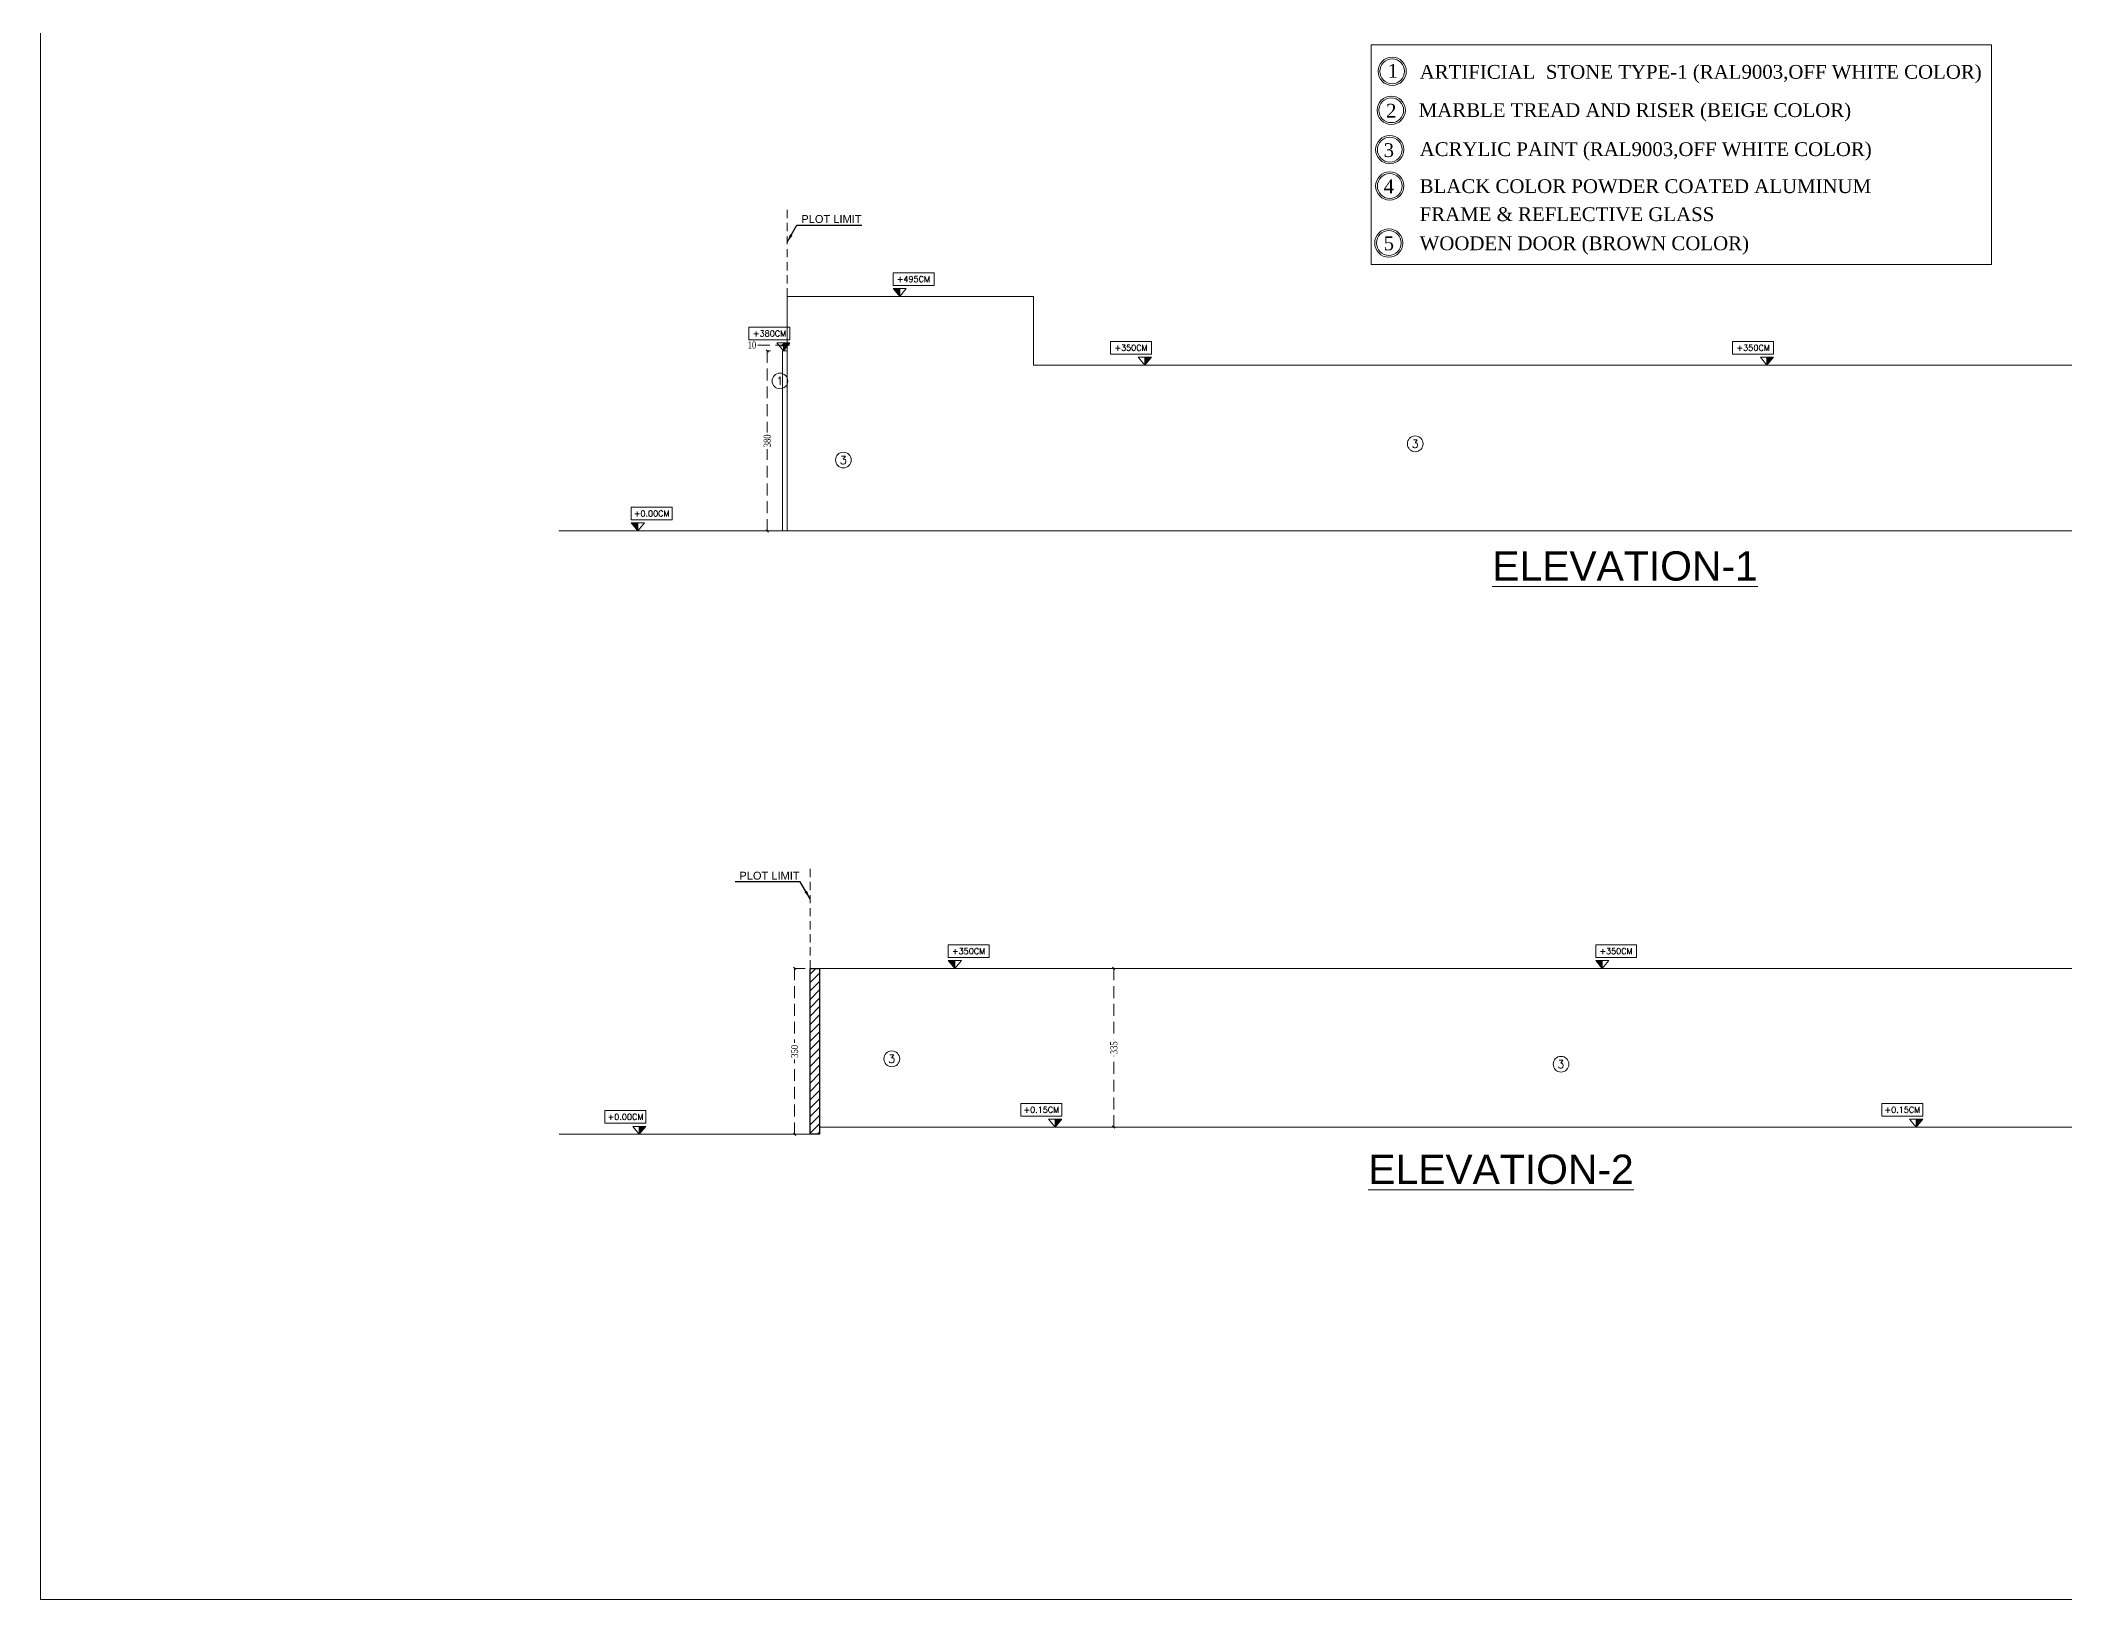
# Model space of a CAD drawing. Header units: inches. Extents: x -114 to 635, y -137 to 57.
# Drawn here: x 199.15 to 241.88, y -113.41 to -80.5 of the extents above; entities that cross this region are included whole.
import ezdxf
from ezdxf.enums import TextEntityAlignment as Align

# ---------------------------------------------------------------- set-up
doc = ezdxf.new("R2010")
doc.units = ezdxf.units.IN
doc.header["$MEASUREMENT"] = 0
doc.header["$PDMODE"] = 98
doc.linetypes.add('ABOOD', pattern=[0.375, 0.25, -0.125])
doc.linetypes.add('DASHED2', pattern=[0.375, 0.25, -0.125])
doc.layers.get('0').update_dxf_attribs({"lineweight": 5})
doc.layers.get('Defpoints').update_dxf_attribs({"lineweight": 5})
for name, color, linetype, lineweight in [('A-ARROW', 1, 'Continuous', 5), ('A-ELEV 02', 32, 'Continuous', 5), ('A-ELEVATION TAG', 230, 'Continuous', 5), ('A-FIN TAG', 1, 'Continuous', 9), ('A-FLOOR LINE', 5, 'Continuous', 20), ('A-HATCH SEC', 8, 'Continuous', 5), ('A-LEVEL TEXT', 3, 'Continuous', 5), ('A-PLOT LIMIT', 1, 'Continuous', 0), ('BORDER A2', 7, 'Continuous', 50), ('DETAILS DIMENSION', 15, 'Continuous', 5), ('DIM.', 1, 'Continuous', 5), ('ELEVATION 02', 3, 'Continuous', 18), ('LEVEL SYMBOL', 8, 'Continuous', 5), ('LEVELS', 251, 'Continuous', 5), ('TEXT2', 7, 'Continuous', 0), ('WALL PROPOSED', 7, 'Continuous', 30)]:
    doc.layers.add(name, color=color, linetype=linetype, lineweight=lineweight)
doc.styles.add('Arial', font='arial.ttf')
doc.styles.add('BORDER', font='times.ttf', dxfattribs={"height": 0.2})
doc.styles.add('COMP', font='complex_.ttf')
doc.styles.add('ROMANS', font='romans.shx', dxfattribs={"width": 0.7})
doc.styles.add('ST', font='times.ttf', dxfattribs={"width": 0.8})
doc.styles.get("Standard").update_dxf_attribs({"font": 'arial.ttf'})
doc.styles.add('TEXTN', font='arial.ttf', dxfattribs={"height": 0.2})
doc.styles.add('TEXTS', font='arial.ttf', dxfattribs={"width": 0.8})
doc.dimstyles.new('RASH PLAN', dxfattribs={"dimtxt": 0.15, "dimasz": 0.05, "dimexe": 0, "dimexo": 0.1, "dimgap": 0.05, "dimtad": 0, "dimdec": 0, "dimlfac": 100, "dimzin": 0, "dimdsep": 46, "dimtxsty": 'ST', "dimblk": 'OBLIQUE', "dimcen": 0.09, "dimclrd": 200, "dimclre": 6, "dimclrt": 1, "dimadec": 0, "dimazin": 0, "dimtfac": 1, "dimtdec": 0, "dimtmove": 1, "dimatfit": 3, "dimldrblk": 'OBLIQUE', "dimfxl": 0, "dimtolj": 1, "dimtzin": 0, "dimlwd": -1, "dimlwe": -1, "dimarcsym": 0})
doc.dimstyles.get("Standard").update_dxf_attribs({"dimtxt": 0.18, "dimasz": 0.18, "dimexe": 0.18, "dimexo": 0.0625, "dimgap": 0.09, "dimtad": 0, "dimtih": 1, "dimtoh": 1, "dimdec": 4, "dimzin": 0, "dimdsep": 46, "dimtxsty": 'Standard', "dimcen": 0.09, "dimadec": 0, "dimazin": 0, "dimtfac": 1, "dimtdec": 4, "dimtofl": 0, "dimtmove": 0, "dimatfit": 3, "dimfxl": 1, "dimtolj": 1, "dimtzin": 0, "dimarcsym": 0})

# ---------------------------------------------------------------- blocks, each defined once
blk = doc.blocks.new('TAG-ELE-LVL')
at = {"layer": 'LEVEL SYMBOL'}
for p, q in [((-0.21, 0.35), (-0.21, 0.75)), ((-0.21, 0.75), (1.09, 0.75)), ((1.09, 0.35), (1.09, 0.75)), ((-0.21, 0.35), (1.09, 0.35)), ((0, 0), (0, 0.25))]:
    blk.add_line(p, q, dxfattribs=at)
blk.add_lwpolyline([(0, 0), (0.21, 0.25), (-0.21, 0.25)], close=True, dxfattribs=at)
blk.add_solid([(-0.21, 0.25), (0, 0), (0, 0.25)], dxfattribs=at)
at = {"layer": 'LEVEL SYMBOL', "style": 'TEXTN', "width": 0.75}
blk.add_attdef('-', (0.361, 0.07), '', height=0.175, dxfattribs=at)
at = {"layer": 'LEVELS', "color": 1, "style": 'TEXTS', "width": 0.75}
blk.add_attdef('FLOOR-NAME', text='', height=0.25, dxfattribs=at).set_placement((-0.21, 0.8), align=Align.BOTTOM_LEFT)
blk.add_attdef('LVL', text='', height=0.225, dxfattribs=at).set_placement((0.44, 0.55), align=Align.MIDDLE_CENTER)
blk = doc.blocks.new('_Oblique')
at = {"color": 0, "lineweight": -2}
blk.add_line((-0.5, -0.5), (0.5, 0.5), dxfattribs=at)
blk = doc.blocks.new('*D793')
at = {"layer": 'Defpoints', "color": 0, "transparency": 16777216}
for p in [(214.498, -87.053), (214.666, -87.053), (214.815, -90.853)]:
    blk.add_point(p, dxfattribs=at)
at = {"layer": 'DIM.', "color": 6, "transparency": 16777216}
for p, q in [((214.566, -87.053), (214.498, -87.053)), ((214.715, -90.853), (214.498, -90.853))]:
    blk.add_line(p, q, dxfattribs=at)
at = {"layer": 'DIM.', "color": 200, "linetype": 'DASHED2', "transparency": 16777216}
for p, q in [((214.498, -87.053), (214.498, -88.777)), ((214.498, -90.853), (214.498, -89.129))]:
    blk.add_line(p, q, dxfattribs=at)
at = {"layer": 'DIM.', "color": 200, "transparency": 16777216, "xscale": 0.05, "yscale": 0.05, "zscale": 0.05}
for p, rotation in [((214.498, -87.053), 90), ((214.498, -90.853), 270)]:
    blk.add_blockref('_Oblique', p, dxfattribs=dict(at, rotation=rotation))
at = {"layer": 'DIM.', "color": 1, "transparency": 16777216, "insert": (214.498, -88.953), "char_height": 0.15, "attachment_point": 5, "rotation": 90, "style": 'ST'}
blk.add_mtext('\\A1;380', dxfattribs=at)
blk = doc.blocks.new('*D791')
at = {"layer": 'Defpoints', "color": 0, "transparency": 16777216}
for p in [(214.815, -86.93), (214.815, -87.053), (214.915, -87.053)]:
    blk.add_point(p, dxfattribs=at)
at = {"layer": 'DIM.', "color": 200, "linetype": 'DASHED2', "transparency": 16777216}
for p, q in [((214.298, -86.93), (214.815, -86.93)), ((214.815, -86.93), (214.765, -86.93)), ((214.915, -86.93), (214.815, -86.93)), ((214.915, -86.93), (214.815, -86.93)), ((214.915, -86.93), (214.965, -86.93))]:
    blk.add_line(p, q, dxfattribs=at)
at = {"layer": 'DIM.', "color": 6, "transparency": 16777216}
for p, q in [((214.815, -86.953), (214.815, -86.93)), ((214.915, -86.953), (214.915, -86.93))]:
    blk.add_line(p, q, dxfattribs=at)
at = {"layer": 'DIM.', "color": 200, "transparency": 16777216, "xscale": 0.05, "yscale": 0.05, "zscale": 0.05}
blk.add_blockref('_Oblique', (214.815, -86.93), dxfattribs=at)
at = {"layer": 'DIM.', "color": 200, "transparency": 16777216, "xscale": 0.05, "yscale": 0.05, "zscale": 0.05, "rotation": 180}
blk.add_blockref('_Oblique', (214.915, -86.93), dxfattribs=at)
at = {"layer": 'DIM.', "color": 1, "transparency": 16777216, "insert": (214.173, -86.93), "char_height": 0.15, "attachment_point": 5, "style": 'ST'}
blk.add_mtext('\\A1;10', dxfattribs=at)
blk = doc.blocks.new('FINISHING TAG')
at = {"color": 1}
blk.add_circle((0, 0), 295, dxfattribs=at)
at = {"color": 3, "style": 'COMP'}
blk.add_attdef('0', text='', height=250, dxfattribs=at).set_placement((4, -2), align=Align.MIDDLE)
blk = doc.blocks.new('*D1005')
at = {"layer": 'Defpoints', "color": 0, "transparency": 16777216}
for p in [(221.565, -100.091), (221.812, -100.091), (221.565, -103.441)]:
    blk.add_point(p, dxfattribs=at)
at = {"layer": 'DETAILS DIMENSION', "color": 6, "transparency": 16777216}
for p, q in [((221.665, -100.091), (221.812, -100.091)), ((221.665, -103.441), (221.812, -103.441))]:
    blk.add_line(p, q, dxfattribs=at)
at = {"layer": 'DETAILS DIMENSION', "color": 200, "linetype": 'DASHED2', "transparency": 16777216}
for p, q in [((221.812, -100.091), (221.812, -101.592)), ((221.812, -103.441), (221.812, -101.939))]:
    blk.add_line(p, q, dxfattribs=at)
at = {"layer": 'DETAILS DIMENSION', "color": 200, "transparency": 16777216, "xscale": 0.05, "yscale": 0.05, "zscale": 0.05}
for p, rotation in [((221.812, -100.091), 90), ((221.812, -103.441), 270)]:
    blk.add_blockref('_Oblique', p, dxfattribs=dict(at, rotation=rotation))
at = {"layer": 'DETAILS DIMENSION', "color": 1, "transparency": 16777216, "insert": (221.812, -101.766), "char_height": 0.15, "attachment_point": 5, "rotation": 90, "style": 'ST'}
blk.add_mtext('\\A1;335', dxfattribs=at)
blk = doc.blocks.new('*D1006')
at = {"layer": 'Defpoints', "color": 0, "transparency": 16777216}
for p in [(215.074, -100.091), (215.4, -100.091), (215.4, -103.591)]:
    blk.add_point(p, dxfattribs=at)
at = {"layer": 'DETAILS DIMENSION', "color": 6, "transparency": 16777216}
for p, q in [((215.3, -100.091), (215.074, -100.091)), ((215.3, -103.591), (215.074, -103.591))]:
    blk.add_line(p, q, dxfattribs=at)
at = {"layer": 'DETAILS DIMENSION', "color": 200, "linetype": 'DASHED2', "transparency": 16777216}
for p, q in [((215.074, -100.091), (215.074, -101.665)), ((215.074, -103.591), (215.074, -102.017))]:
    blk.add_line(p, q, dxfattribs=at)
at = {"layer": 'DETAILS DIMENSION', "color": 200, "transparency": 16777216, "xscale": 0.05, "yscale": 0.05, "zscale": 0.05}
for p, rotation in [((215.074, -100.091), 90), ((215.074, -103.591), 270)]:
    blk.add_blockref('_Oblique', p, dxfattribs=dict(at, rotation=rotation))
at = {"layer": 'DETAILS DIMENSION', "color": 1, "transparency": 16777216, "insert": (215.074, -101.841), "char_height": 0.15, "attachment_point": 5, "rotation": 90, "style": 'ST'}
blk.add_mtext('\\A1;350', dxfattribs=at)

msp = doc.modelspace()

# ---------------------------------------------------------------- hatches: boundary and pattern name
at = {"layer": 'A-HATCH SEC', "transparency": 33554687}
h = msp.add_hatch(dxfattribs=at)
h.set_pattern_fill('ANSI31', color=256)
h.set_pattern_definition([(45, (174.3131, -42.30529), (-0.08838835, 0.08838835), [])])
h.paths.add_polyline_path([(215.6, -103.591), (215.4, -103.591), (215.4, -100.091), (215.6, -100.091)])

# ---------------------------------------------------------------- linework, layer by layer
at = {"layer": 'A-ELEV 02'}
msp.add_line((215.4, -100.091), (215.4, -103.591), dxfattribs=at)
at = {"layer": 'A-FLOOR LINE'}
for p, q in [((256.214, -90.853), (210.097, -90.853)), ((210.101, -103.591), (215.6, -103.591)), ((215.6, -103.441), (243.45, -103.441))]:
    msp.add_line(p, q, dxfattribs=at)
at = {"layer": 'A-PLOT LIMIT', "linetype": 'ABOOD', "ltscale": 0.7}
for p, q in [((214.915, -85.903), (214.915, -84.067)), ((214.915, -85.903), (214.915, -84.067)), ((214.915, -85.903), (214.915, -84.067)), ((214.915, -85.903), (214.915, -84.067)), ((215.4, -100.091), (215.4, -97.93)), ((215.4, -100.091), (215.4, -97.93))]:
    msp.add_line(p, q, dxfattribs=at)
at = {"layer": 'BORDER A2', "lineweight": 5}
msp.add_lwpolyline([(199.153, -113.415), (269.453, -113.415), (269.453, -55.815), (199.153, -55.815)], close=True, dxfattribs=at)
at = {"layer": 'ELEVATION 02'}
for p, q in [((214.915, -85.903), (214.915, -87.353)), ((220.115, -85.903), (220.115, -87.353)), ((214.815, -87.053), (214.815, -90.853)), ((214.915, -87.053), (214.815, -87.053)), ((214.915, -87.353), (214.915, -90.853))]:
    msp.add_line(p, q, dxfattribs=at)
for points in [[(220.115, -85.903), (214.915, -85.903)], [(220.115, -87.353), (250.915, -87.353)], [(246.2, -100.091), (215.6, -100.091)]]:
    msp.add_lwpolyline(points, dxfattribs=at)
at = {"layer": 'TEXT2'}
msp.add_lwpolyline([(227.247, -85.233), (240.34, -85.233), (240.34, -80.593), (227.247, -80.593)], close=True, dxfattribs=at)
for centre, radius in [((227.69, -81.151), 0.298), ((227.69, -81.151), 0.261), ((227.67, -81.974), 0.298), ((227.67, -81.974), 0.261), ((227.639, -82.805), 0.298), ((227.639, -82.805), 0.261), ((227.639, -83.572), 0.298), ((227.639, -83.572), 0.261), ((227.619, -84.776), 0.298), ((227.619, -84.776), 0.261)]:
    msp.add_circle(centre, radius, dxfattribs=at)
at = {"layer": 'WALL PROPOSED'}
msp.add_lwpolyline([(215.6, -103.591), (215.4, -103.591), (215.4, -100.091), (215.6, -100.091)], close=True, dxfattribs=at)

# ---------------------------------------------------------------- block references
at = {"layer": 'A-FIN TAG'}
ref = msp.add_blockref('FINISHING TAG', (214.764, -87.688), dxfattribs=dict(at, xscale=-0.0005631999999877735, yscale=0.0005631999999877735, zscale=0.0005631999999877735))
ref.add_attrib('0', '1', dxfattribs={"layer": '0', "color": 3, "height": 0.169, "style": 'COMP'}).set_placement((214.762, -87.689), align=Align.MIDDLE)
ref = msp.add_blockref('FINISHING TAG', (228.176, -89.015), dxfattribs=dict(at, xscale=-0.0005631999999877735, yscale=0.0005631999999877735, zscale=0.0005631999999877735))
ref.add_attrib('0', '3', dxfattribs={"layer": '0', "color": 3, "height": 0.169, "style": 'COMP'}).set_placement((228.174, -89.016), align=Align.MIDDLE)
ref = msp.add_blockref('FINISHING TAG', (216.104, -89.358), dxfattribs=dict(at, xscale=-0.0005631999999877735, yscale=0.0005631999999877735, zscale=0.0005631999999877735))
ref.add_attrib('0', '3', dxfattribs={"layer": '0', "color": 3, "height": 0.169, "style": 'COMP'}).set_placement((216.102, -89.359), align=Align.MIDDLE)
ref = msp.add_blockref('FINISHING TAG', (217.126, -101.999), dxfattribs=dict(at, xscale=-0.0005631999999877735, yscale=0.0005631999999877735, zscale=0.0005631999999877735))
ref.add_attrib('0', '3', dxfattribs={"layer": '0', "color": 3, "height": 0.169, "style": 'COMP'}).set_placement((217.123, -102), align=Align.MIDDLE)
ref = msp.add_blockref('FINISHING TAG', (231.255, -102.113), dxfattribs=dict(at, xscale=-0.0005631999999877735, yscale=0.0005631999999877735, zscale=0.0005631999999877735))
ref.add_attrib('0', '3', dxfattribs={"layer": '0', "color": 3, "height": 0.169, "style": 'COMP'}).set_placement((231.252, -102.114), align=Align.MIDDLE)
at = {"layer": 'LEVEL SYMBOL'}
ref = msp.add_blockref('TAG-ELE-LVL', (217.293, -85.903), dxfattribs=dict(at, xscale=0.6652799999999388, yscale=0.6652799999999388, zscale=0.6652799999999388))
ref.add_attrib('LVL', '+495CM', dxfattribs={"layer": 'A-LEVEL TEXT', "height": 0.125, "style": 'ROMANS'}).set_placement((217.583, -85.537), align=Align.MIDDLE_CENTER)
ref = msp.add_blockref('TAG-ELE-LVL', (214.836, -87.053), dxfattribs=dict(at, xscale=-0.6652799999999388, yscale=0.6652799999999388, zscale=0.6652799999999388))
ref.add_attrib('LVL', '+380CM', dxfattribs={"layer": 'A-LEVEL TEXT', "height": 0.125, "style": 'ROMANS'}).set_placement((214.546, -86.687), align=Align.MIDDLE_CENTER)
ref = msp.add_blockref('TAG-ELE-LVL', (222.466, -87.353), dxfattribs=dict(at, xscale=-0.6652799999999388, yscale=0.6652799999999388, zscale=0.6652799999999388))
ref.add_attrib('LVL', '+350CM', dxfattribs={"layer": 'A-LEVEL TEXT', "height": 0.125, "style": 'ROMANS'}).set_placement((222.177, -86.987), align=Align.MIDDLE_CENTER)
ref = msp.add_blockref('TAG-ELE-LVL', (235.602, -87.354), dxfattribs=dict(at, xscale=-0.6652799999999388, yscale=0.6652799999999388, zscale=0.6652799999999388))
ref.add_attrib('LVL', '+350CM', dxfattribs={"layer": 'A-LEVEL TEXT', "height": 0.125, "style": 'ROMANS'}).set_placement((235.312, -86.988), align=Align.MIDDLE_CENTER)
ref = msp.add_blockref('TAG-ELE-LVL', (211.766, -90.853, 0), dxfattribs=dict(at, xscale=0.6652799999999388, yscale=0.6652799999999388, zscale=0.6652799999999388))
ref.add_attrib('LVL', '+0.00CM', dxfattribs={"layer": 'A-LEVEL TEXT', "height": 0.125, "style": 'ROMANS'}).set_placement((212.056, -90.487, 0), align=Align.MIDDLE_CENTER)
ref = msp.add_blockref('TAG-ELE-LVL', (218.458, -100.092), dxfattribs=dict(at, xscale=0.6652799999999388, yscale=0.6652799999999388, zscale=0.6652799999999388))
ref.add_attrib('LVL', '+350CM', dxfattribs={"layer": 'A-LEVEL TEXT', "height": 0.125, "style": 'ROMANS'}).set_placement((218.748, -99.726), align=Align.MIDDLE_CENTER)
ref = msp.add_blockref('TAG-ELE-LVL', (232.126, -100.092), dxfattribs=dict(at, xscale=0.6652799999999388, yscale=0.6652799999999388, zscale=0.6652799999999388))
ref.add_attrib('LVL', '+350CM', dxfattribs={"layer": 'A-LEVEL TEXT', "height": 0.125, "style": 'ROMANS'}).set_placement((232.416, -99.726), align=Align.MIDDLE_CENTER)
ref = msp.add_blockref('TAG-ELE-LVL', (220.573, -103.441), dxfattribs=dict(at, xscale=-0.6652799999999388, yscale=0.6652799999999388, zscale=0.6652799999999388))
ref.add_attrib('LVL', '+0.15CM', dxfattribs={"layer": 'A-LEVEL TEXT', "height": 0.125, "style": 'ROMANS'}).set_placement((220.283, -103.075), align=Align.MIDDLE_CENTER)
ref = msp.add_blockref('TAG-ELE-LVL', (238.751, -103.441), dxfattribs=dict(at, xscale=-0.6652799999999388, yscale=0.6652799999999388, zscale=0.6652799999999388))
ref.add_attrib('LVL', '+0.15CM', dxfattribs={"layer": 'A-LEVEL TEXT', "height": 0.125, "style": 'ROMANS'}).set_placement((238.462, -103.075), align=Align.MIDDLE_CENTER)
ref = msp.add_blockref('TAG-ELE-LVL', (211.795, -103.591, 0), dxfattribs=dict(at, xscale=-0.6652799999999388, yscale=0.6652799999999388, zscale=0.6652799999999388))
ref.add_attrib('LVL', '+0.00CM', dxfattribs={"layer": 'A-LEVEL TEXT', "height": 0.125, "style": 'ROMANS'}).set_placement((211.505, -103.225, 0), align=Align.MIDDLE_CENTER)

# ---------------------------------------------------------------- texts
at = {"layer": 'A-ELEVATION TAG', "style": 'Arial'}
for s, p in [('%%UELEVATION-1', (229.803, -91.902)), ('%%UELEVATION-2', (227.185, -104.639))]:
    msp.add_text(s, height=0.61699, dxfattribs=at).set_placement(p)
at = {"layer": 'A-LEVEL TEXT', "style": 'Arial'}
for p in [(215.216, -84.353), (215.216, -84.353), (213.908, -98.216)]:
    msp.add_text('PLOT LIMIT', height=0.1672, dxfattribs=at).set_placement(p)
at = {"layer": 'TEXT2', "style": 'BORDER'}
for s, height, p in [('1', 0.291, (227.594, -81.287)), ('ARTIFICIAL  STONE TYPE-1 (RAL9003,OFF WHITE COLOR)', 0.29127, (228.27, -81.308)), ('2', 0.291, (227.56, -82.127)), ('MARBLE TREAD AND RISER (BEIGE COLOR)', 0.29127, (228.25, -82.116)), ('3', 0.291, (227.509, -82.96)), ('ACRYLIC PAINT (RAL9003,OFF WHITE COLOR)', 0.29127, (228.27, -82.94)), ('4', 0.291, (227.509, -83.726)), ('BLACK COLOR POWDER COATED ALUMINUM', 0.29127, (228.27, -83.721)), ('FRAME & REFLECTIVE GLASS', 0.29127, (228.27, -84.313)), ('5', 0.291, (227.509, -84.929)), ('WOODEN DOOR (BROWN COLOR)', 0.29127, (228.27, -84.927))]:
    msp.add_text(s, height=height, dxfattribs=at).set_placement(p)

# ---------------------------------------------------------------- dimensions: what is measured, and where the dimension line sits
at = {"layer": 'DETAILS DIMENSION'}
for base, p1, p2, picture, middle in [((215.074, -100.091), (215.4, -103.591), (215.4, -100.091), '*D1006', (215.074, -101.841)), ((221.812, -100.091), (221.565, -103.441), (221.565, -100.091), '*D1005', (221.812, -101.766))]:
    dim = msp.add_linear_dim(base=base, p1=p1, p2=p2, angle=90, dimstyle='RASH PLAN', dxfattribs=at)
    dim.commit()
    dim.dimension.update_dxf_attribs({"geometry": picture, "text_midpoint": middle})
at = {"layer": 'DIM.'}
dim = msp.add_linear_dim(base=(214.815, -86.93), p1=(214.915, -87.053), p2=(214.815, -87.053), dimstyle='RASH PLAN', dxfattribs=at)
dim.commit()
dim.dimension.update_dxf_attribs({"geometry": '*D791', "text_midpoint": (214.173, -86.931), "dimtype": 160})
dim = msp.add_linear_dim(base=(214.498, -87.053), p1=(214.815, -90.853), p2=(214.666, -87.053), angle=90, dimstyle='RASH PLAN', dxfattribs=at)
dim.commit()
dim.dimension.update_dxf_attribs({"geometry": '*D793', "text_midpoint": (214.498, -88.953)})

# ---------------------------------------------------------------- leaders
at = {"layer": 'A-ARROW'}
for points in [[(214.915, -84.761, 0), (215.123, -84.397, 0), (216.495, -84.397, 0)], [(214.915, -84.761, 0), (215.123, -84.397, 0), (216.495, -84.397, 0)], [(215.4, -98.624, 0), (215.192, -98.26, 0), (213.82, -98.26, 0)]]:
    msp.add_leader(points, dimstyle='Standard', override={"dimgap": 0.09, "dimtad": 0, "dimclrd": 256}, dxfattribs=at)

doc.saveas('drawing.dxf')
